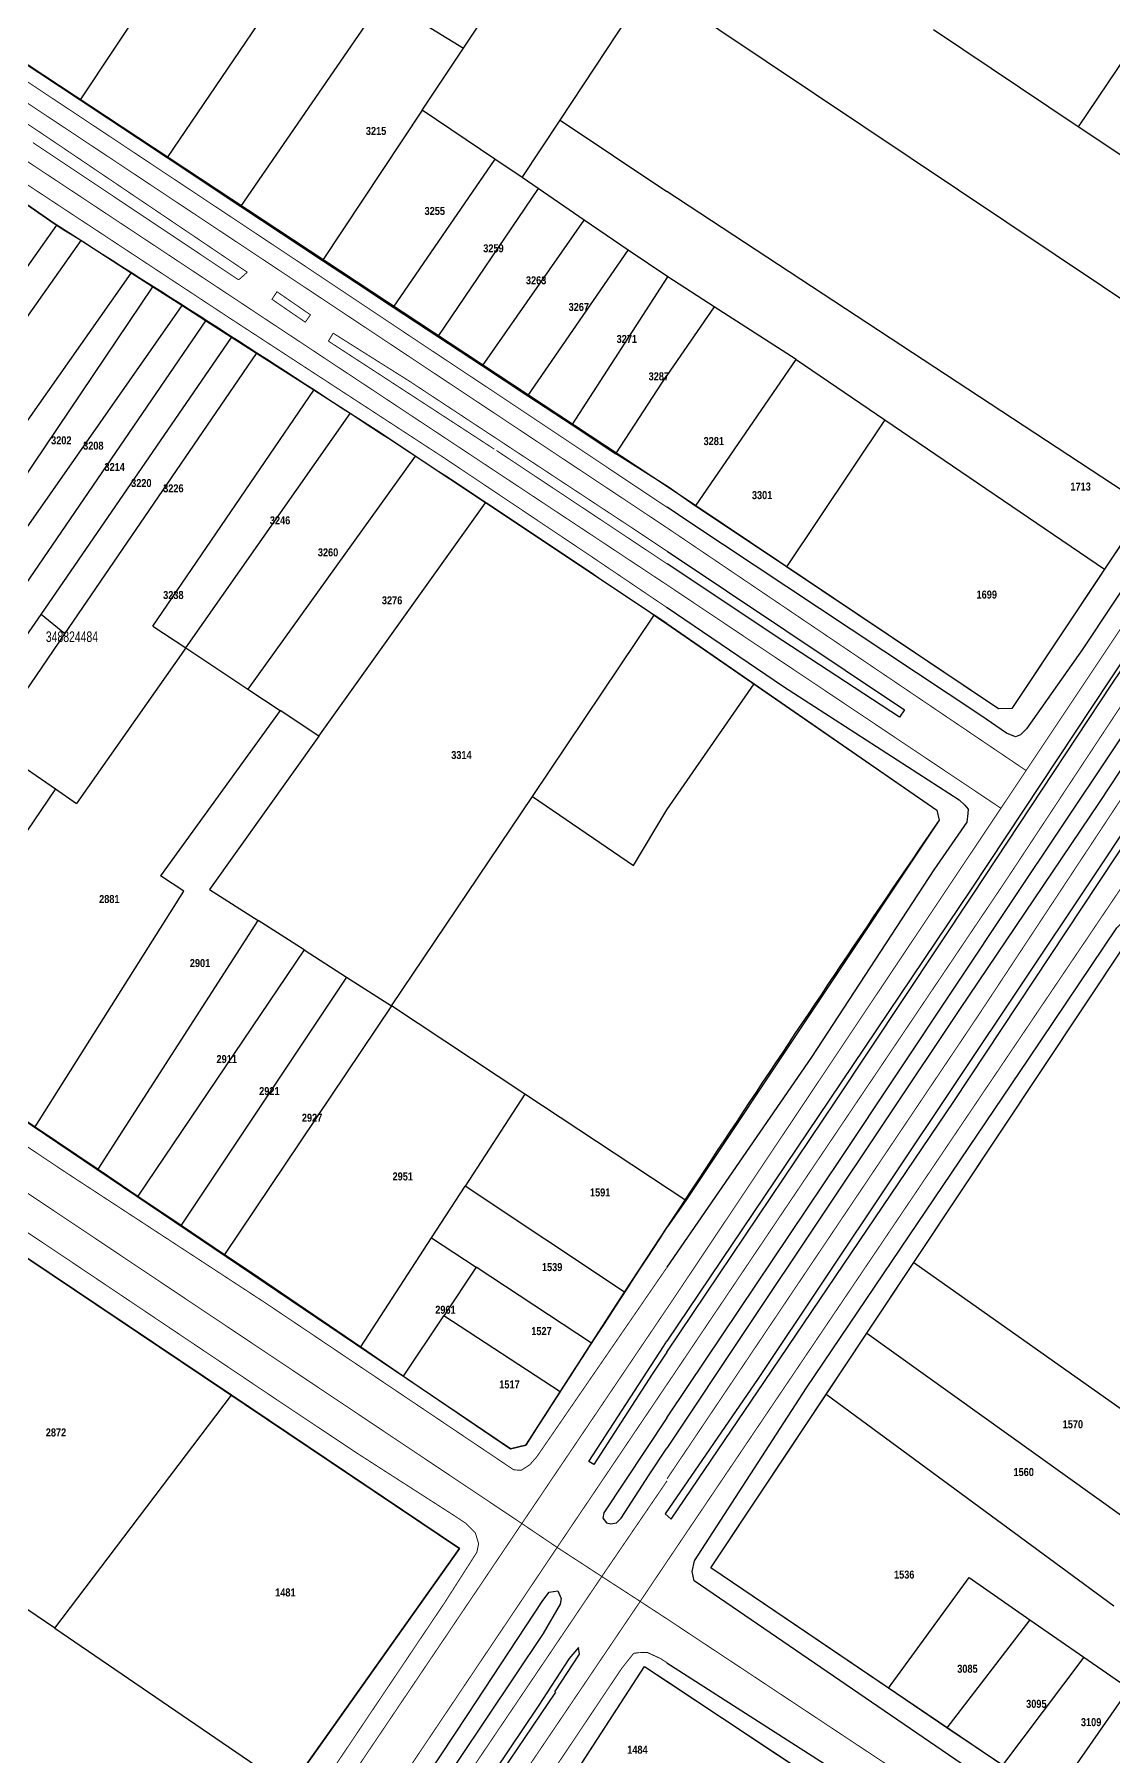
# Model space of a CAD drawing. Extents: x 203136 to 205923, y 4839890 to 4842982.
# Drawn here: x 204518.3 to 204720.6, y 4841120.4 to 4841443.3 of the extents above; entities that cross this region are included whole.
import ezdxf
from ezdxf.enums import TextEntityAlignment as Align

# ---------------------------------------------------------------- set-up
doc = ezdxf.new("R2010")
doc.units = 0
doc.header["$LTSCALE"] = 1.5
doc.header["$MEASUREMENT"] = 0
for name, color, linetype in [('CD_MALHA_LOTES', 40, 'CONTINUOUS'), ('CD_TXT_QUADRA', 7, 'CONTINUOUS'), ('RU-QUADRAS', 210, 'CONTINUOUS'), ('SV-EIXO-RUA-PAV', 20, 'CONTINUOUS'), ('SV-RUA-PAVIM-S-GUIA-C-GUIA', 7, 'CONTINUOUS'), ('Th_NmrPort', 1, 'CONTINUOUS')]:
    doc.layers.add(name, color=color, linetype=linetype)
doc.styles.add('ARIAL', font='ARIAL.TTF')
doc.styles.get("Standard").update_dxf_attribs({"font": 'swisscbo.ttf'})

msp = doc.modelspace()

# ---------------------------------------------------------------- linework, layer by layer
at = {"layer": 'CD_MALHA_LOTES', "linetype": 'Continuous'}
for p, q in [((204566.31, 4841490.42), (204526.86, 4841431.01)), ((204583.2, 4841479.28), (204543.18, 4841420.2)), ((204598.69, 4841440.7), (204611.48, 4841459.98)), ((204557, 4841411.05), (204583.71, 4841449.99)), ((204583.71, 4841449.99), (204598.69, 4841440.7)), ((204616.84, 4841427.25), (204633.69, 4841452.77)), ((204743.16, 4841379.53), (204636.9, 4841450.68)), ((204506.68, 4841444.38), (204526.86, 4841431.01)), ((204713.94, 4841425.98), (204686.82, 4841444.14)), ((204590.98, 4841429.07), (204598.69, 4841440.7)), ((204723.1, 4841439.61), (204713.94, 4841425.98)), ((204526.86, 4841431.01), (204543.18, 4841420.2)), ((204590.98, 4841429.07), (204572.3, 4841400.91)), ((204604.58, 4841419.91), (204590.98, 4841429.07)), ((204609.71, 4841416.45), (204616.84, 4841427.25)), ((204755.53, 4841398.12), (204713.94, 4841425.98)), ((204543.18, 4841420.2), (204557, 4841411.05)), ((204604.58, 4841419.91), (204585.52, 4841392.18)), ((204609.71, 4841416.45), (204604.58, 4841419.91)), ((204612.7, 4841414.43), (204593.92, 4841386.65)), ((204612.7, 4841414.43), (204609.71, 4841416.45)), ((204621.33, 4841408.49), (204612.7, 4841414.43)), ((204522.02, 4841407.82), (204517.06, 4841411.26)), ((204557, 4841411.05), (204572.3, 4841400.91)), ((204726.71, 4841354.81), (204636.86, 4841413.87)), ((204522.48, 4841407.53), (204522.02, 4841407.82)), ((204602.25, 4841381.17), (204621.33, 4841408.49)), ((204629.61, 4841402.87), (204621.33, 4841408.49)), ((204526.98, 4841404.64), (204487.01, 4841348.35)), ((204494.75, 4841368.42), (204522.48, 4841407.53)), ((204526.98, 4841404.64), (204522.48, 4841407.53)), ((204536.44, 4841398.56), (204526.98, 4841404.64)), ((204610.77, 4841375.56), (204629.61, 4841402.87)), ((204637.03, 4841397.84), (204629.61, 4841402.87)), ((204496.76, 4841342.11), (204536.44, 4841398.56)), ((204540.43, 4841395.99), (204536.44, 4841398.56)), ((204572.3, 4841400.91), (204578.63, 4841396.72)), ((204540.43, 4841395.99), (204501.9, 4841338.81)), ((204545.91, 4841392.48), (204540.43, 4841395.99)), ((204578.63, 4841396.72), (204585.52, 4841392.18)), ((204619.07, 4841370.1), (204637.03, 4841397.84)), ((204645.73, 4841392.23), (204637.03, 4841397.84)), ((204545.91, 4841392.48), (204506.38, 4841335.94)), ((204550.38, 4841389.61), (204545.91, 4841392.48)), ((204585.52, 4841392.18), (204593.92, 4841386.65)), ((204645.73, 4841392.23), (204636.86, 4841379.37)), ((204661.09, 4841382.33), (204645.73, 4841392.23)), ((204550.38, 4841389.61), (204511.43, 4841332.71)), ((204555.22, 4841386.5), (204550.38, 4841389.61)), ((204519.57, 4841334.56), (204555.22, 4841386.5)), ((204559.9, 4841383.49), (204555.22, 4841386.5)), ((204593.92, 4841386.65), (204602.25, 4841381.17)), ((204524.01, 4841330.9), (204559.9, 4841383.49)), ((204570.67, 4841376.58), (204559.9, 4841383.49)), ((204642.22, 4841354.86), (204661.09, 4841382.33)), ((204661.09, 4841382.33), (204677.7, 4841371.04)), ((204602.25, 4841381.17), (204610.77, 4841375.56)), ((204540.49, 4841332.38), (204570.67, 4841376.58)), ((204577.47, 4841372.21), (204570.67, 4841376.58)), ((204610.77, 4841375.56), (204619.07, 4841370.1)), ((204546.64, 4841328.3), (204577.47, 4841372.21)), ((204583.22, 4841368.52), (204577.47, 4841372.21)), ((204677.7, 4841371.04), (204659.28, 4841343.45)), ((204677.7, 4841371.04), (204718.88, 4841343.04)), ((204589.68, 4841364.23), (204583.22, 4841368.52)), ((204589.68, 4841364.23), (204558.3, 4841320.56)), ((204602.86, 4841355.49), (204589.68, 4841364.23)), ((204642.22, 4841354.86), (204637.11507, 4841358.383925)), ((204571.6, 4841311.74), (204602.86, 4841355.49)), ((204634.47, 4841334.41), (204602.86, 4841355.49)), ((204659.28, 4841343.45), (204642.22, 4841354.86)), ((204726.71, 4841354.81), (204718.88, 4841343.04)), ((204699.02, 4841316.86), (204659.28, 4841343.45)), ((204718.88, 4841343.04), (204701.51, 4841316.94)), ((204516.2, 4841329.65), (204519.57, 4841334.56)), ((204524.01, 4841330.9), (204519.57, 4841334.56)), ((204611.62, 4841300.42), (204634.47, 4841334.41)), ((204636.82, 4841332.84), (204634.47, 4841334.41)), ((204509.97, 4841310.33), (204524.01, 4841330.9)), ((204540.49, 4841332.38), (204546.64, 4841328.3)), ((204636.82, 4841332.84), (204653.22, 4841321.52)), ((204546.64, 4841328.3), (204526.17, 4841299.14)), ((204546.64, 4841328.3), (204558.3, 4841320.56)), ((204558.3, 4841320.56), (204564.35, 4841316.55)), ((204636.86, 4841297.9), (204653.22, 4841321.52)), ((204653.22, 4841321.52), (204687.47, 4841297.88)), ((204564.35, 4841316.55), (204541.95, 4841285.57)), ((204571.6, 4841311.74), (204564.35, 4841316.55)), ((204701.51, 4841316.94), (204699.02, 4841316.86)), ((204571.6, 4841311.74), (204551.08, 4841283)), ((204509.97, 4841310.33), (204522.23, 4841301.86)), ((204522.23, 4841301.86), (204491.54, 4841256.56)), ((204522.23, 4841301.86), (204526.17, 4841299.14)), ((204585.24, 4841261.18), (204611.62, 4841300.42)), ((204687.85, 4841295.99), (204640.37, 4841224.71)), ((204687.47, 4841297.88), (204687.85, 4841295.99)), ((204546.32, 4841282.66), (204541.95, 4841285.57)), ((204518.41, 4841238.47), (204546.32, 4841282.66)), ((204551.08, 4841283), (204560.24, 4841277.15)), ((204530.21, 4841230.53), (204560.24, 4841277.15)), ((204568.83, 4841271.66), (204560.24, 4841277.15)), ((204683.12, 4841213.03), (204722.8, 4841272.71)), ((204568.83, 4841271.66), (204537.65, 4841225.52)), ((204568.83, 4841271.66), (204576.78, 4841266.58)), ((204576.78, 4841266.58), (204545.81, 4841220.03)), ((204576.78, 4841266.58), (204585.24, 4841261.18)), ((204585.24, 4841261.18), (204553.9, 4841214.58)), ((204610.2, 4841244.6), (204585.24, 4841261.18)), ((204491.54, 4841256.56), (204518.41, 4841238.47)), ((204610.2, 4841244.6), (204599.01, 4841227.36)), ((204640.37, 4841224.71), (204610.2, 4841244.6)), ((204518.41, 4841238.47), (204530.21, 4841230.53)), ((204530.21, 4841230.53), (204537.65, 4841225.52)), ((204592.74, 4841217.71), (204599.01, 4841227.36)), ((204628.87, 4841207.47), (204599.01, 4841227.36)), ((204537.65, 4841225.52), (204545.81, 4841220.03)), ((204640.37, 4841224.71), (204636.987217, 4841219.871946)), ((204555.2, 4841188.16), (204508.46, 4841219.52)), ((204545.81, 4841220.03), (204553.9, 4841214.58)), ((204579.45, 4841197.22), (204592.74, 4841217.71)), ((204592.74, 4841217.71), (204601.11, 4841212.19)), ((204628.87, 4841207.47), (204636.987217, 4841219.871946)), ((204553.9, 4841214.58), (204558.7, 4841211.35)), ((204558.7, 4841211.35), (204579.45, 4841197.22)), ((204601.11, 4841212.19), (204595.04, 4841203.08)), ((204622.73, 4841197.95), (204601.11, 4841212.19)), ((204674.32, 4841199.79), (204683.12, 4841213.03)), ((204683.12, 4841213.03), (204747.42, 4841167.66)), ((204622.73, 4841197.95), (204628.87, 4841207.47)), ((204587.48, 4841191.75), (204595.04, 4841203.08)), ((204616.86, 4841188.83), (204595.04, 4841203.08)), ((204616.86, 4841188.83), (204622.73, 4841197.95)), ((204666.68, 4841188.3), (204674.32, 4841199.79)), ((204674.32, 4841199.79), (204729.04, 4841160.59)), ((204579.45, 4841197.22), (204587.48, 4841191.75)), ((204587.48, 4841191.75), (204607.5, 4841178.11)), ((204522.12, 4841144.5), (204555.2, 4841188.16)), ((204597.97, 4841159.46), (204555.2, 4841188.16)), ((204610.42, 4841178.84), (204616.86, 4841188.83)), ((204645.07, 4841155.79), (204666.68, 4841188.3)), ((204720.6, 4841148.65), (204666.68, 4841188.3)), ((204607.5, 4841178.11), (204610.42, 4841178.84)), ((204522.12, 4841144.5), (204482.7, 4841171.05)), ((204566.38, 4841114.84), (204597.97, 4841159.46)), ((204678.38, 4841133.24), (204645.07, 4841155.79)), ((204678.38, 4841133.24), (204693.48, 4841154)), ((204693.48, 4841154), (204704.88, 4841146.09)), ((204522.12, 4841144.5), (204566.13, 4841114.47)), ((204704.88, 4841146.09), (204689.3, 4841125.85)), ((204704.88, 4841146.09), (204714.97, 4841139.09)), ((204714.97, 4841139.09), (204699.72, 4841118.8)), ((204714.97, 4841139.09), (204723.47, 4841133.19)), ((204636.86, 4841134.6), (204667.95, 4841113.9)), ((204689.3, 4841125.85), (204678.38, 4841133.24)), ((204723.47, 4841133.19), (204709.07, 4841112.47)), ((204699.72, 4841118.8), (204689.3, 4841125.85))]:
    msp.add_line(p, q, dxfattribs=at)
for points in [[(204616.84, 4841427.25), (204636.86, 4841413.87)], [(204627.28, 4841364.69), (204636.86, 4841379.37)], [(204619.07, 4841370.1), (204627.28, 4841364.69)], [(204637.11507, 4841358.383925), (204627.28, 4841364.69)], [(204611.62, 4841300.42), (204630.57, 4841287.51), (204636.86, 4841297.9)], [(204619.96, 4841117.77), (204632.64, 4841137.33), (204636.86, 4841134.6)]]:
    msp.add_lwpolyline(points, dxfattribs=at)
at = {"layer": 'RU-QUADRAS', "color": 6, "linetype": 'Continuous'}
for points in [[(204445.7, 4841489.42, 0.0051653952), (204522.87, 4841605.43, 0.0022577806), (204777.94, 4841436.22), (204779.06, 4841433.48), (204701.51, 4841316.94), (204699.02, 4841316.86), (204637.12, 4841358.38), (204484.94, 4841458.78), (204524.4, 4841518.08), (204521.25, 4841520.21), (204481.77, 4841461.84), (204479.8, 4841462.12), (204446.24, 4841485.79)], [(204398.47, 4841317.95), (204438.61, 4841378.47), (204438.99, 4841378.22), (204477.59, 4841438.63), (204522.02, 4841407.82, -0.0082577783), (204636.86, 4841332.81), (204687.47, 4841297.88), (204687.85, 4841295.99, 0.0071821781), (204610.42, 4841178.84), (204607.5, 4841178.11), (204440.24, 4841291.08), (204465.89, 4841331.66), (204506.27, 4841304.91), (204508.79, 4841308.59), (204468.49, 4841336.14), (204479.84, 4841352.95), (204474.42, 4841356.43), (204433.97, 4841294.89)], [(204645.07, 4841155.79), (204722.8, 4841272.71), (204725.16, 4841273.53), (204983.22, 4841101.5), (204904.73, 4840983.21, 0.0055595323), (204769.2, 4841071.78)], [(204594.76, 4841078.9), (204632.64, 4841137.33), (204747.71, 4841061.09), (204729.8, 4841031.89), (204730.91, 4841031.1), (204749.44, 4841059.95), (204761.55, 4841052.25), (204726.17, 4840991.91, 0.007509289), (204638.62, 4841049.35), (204636.83, 4841051.04)]]:
    msp.add_lwpolyline(points, format="xyb", close=True, dxfattribs=at)
msp.add_lwpolyline([(204261.41, 4841211.61), (204301.36, 4841271.1), (204362.61, 4841230.57), (204355.51, 4841220.35), (204358.91, 4841217.81), (204405.27, 4841288.13), (204448.4, 4841259.08), (204401.05, 4841185.69), (204406.04, 4841182.39), (204453.37, 4841256.54), (204597.97, 4841159.46), (204566.13, 4841114.47), (204517.24, 4841039.25), (204337.87, 4841161.15), (204366.74, 4841206.49), (204362.9, 4841210.01), (204330.79, 4841165.53), (204304.96, 4841182.23), (204334.43, 4841229.52), (204330.76, 4841232.03), (204327.6, 4841227.54), (204326, 4841228.6), (204298.83, 4841185.82)], close=True, dxfattribs=at)
at = {"layer": 'SV-EIXO-RUA-PAV', "const_width": 0.18}
for points in [[(204636.86, 4841204.43), (204699.45, 4841298.22), (204704.17, 4841305.29), (204745.53, 4841367.36), (204793.01, 4841439.46), (204884.46, 4841576.03), (204918.82, 4841626.89), (204956.25, 4841683.7), (204996.56, 4841744.09), (205048.95, 4841822.51), (205118.53, 4841926.78), (205163.41, 4841993.28), (205248.14, 4842119.64), (205255.11, 4842132.04), (205261.221997, 4842142.89664)], [(205272.133001, 4842126.503169), (205267.05, 4842118.48), (204899.04, 4841566.14), (204880.01, 4841537.06), (204844.13, 4841481.85), (204808.44, 4841429.6), (204781.62, 4841388.98), (204743.37, 4841332.39), (204695.26, 4841259.44), (204636.86, 4841172.49)], [(205276.595587, 4842116.253883), (205273.08, 4842110.77), (205266.28, 4842100.32), (205184.58, 4841977.59), (205139.49, 4841909.86), (205092.47, 4841839.22), (205050.71, 4841776.49), (204999.21, 4841699.15), (204906.75, 4841561.15), (204883.68, 4841526.38), (204855.81, 4841484.01), (204815.89, 4841424.13), (204793.84, 4841391.05), (204727.29, 4841291.39), (204721.96, 4841283.23), (204636.8618, 4841156.9988)], [(203713.195594, 4841762.099), (203718.6708, 4841758.4484), (203819.801783, 4841691.0189), (203924.608837, 4841621.1384), (203982.867673, 4841582.775028), (204024.317884, 4841554.89701), (204047.25663, 4841539.716778), (204184.483112, 4841447.8663), (204230.965896, 4841416.8737), (204316.37469, 4841359.9271), (204340.8024, 4841343.6398), (204391.414581, 4841309.998544), (204408.223744, 4841298.6864), (204430.382008, 4841283.9123), (204456.732906, 4841266.3427), (204609.65364, 4841164.120225), (204616.269943, 4841159.644491), (204624.637621, 4841154.19577), (204631.837716, 4841149.525438), (204636.861682, 4841146.2412)]]:
    msp.add_lwpolyline(points, dxfattribs=at)
at = {"layer": 'SV-EIXO-RUA-PAV', "const_width": 0.18, "flags": 128}
for points in [[(204636.8624, 4841190.2088), (204700.39, 4841284.68), (204735.48, 4841337.91), (204769.79, 4841389.38), (204801.73, 4841437.09), (204836.04, 4841488.95), (204870.74, 4841541), (204891.55, 4841571.07), (204976.4, 4841698.8)], [(204434.9157, 4841484.927), (204479.827259, 4841455.0971), (204636.865234, 4841350.7936)], [(204429.9722, 4841477.5057), (204479.893681, 4841444.035667), (204636.865048, 4841340.0891)], [(204636.86, 4841350.216), (204636.865224, 4841350.212513)], [(204636.865234, 4841350.7936), (204704.17, 4841305.29)], [(204636.86, 4841339.8958), (204636.865045, 4841339.892441)], [(204636.865048, 4841340.0891), (204699.45, 4841298.22)], [(204636.8626, 4841204.4578), (204609.65364, 4841164.120225), (204532.334515, 4841049.3518)], [(204636.8624, 4841190.2088), (204616.269943, 4841159.644491), (204542.272685, 4841049.3516)], [(204636.8621, 4841172.1075), (204624.637621, 4841154.19577), (204553.930548, 4841049.3514)], [(204636.862138, 4841172.494709), (204636.86, 4841172.4915)], [(204564.1816, 4841049.3512), (204585.2264, 4841080.5209), (204631.837716, 4841149.525438), (204636.8618, 4841156.9988)], [(204782.19, 4841049.35), (204768.279784, 4841058.846792), (204753.27, 4841069.13), (204636.861682, 4841146.2412)]]:
    msp.add_lwpolyline(points, dxfattribs=at)
at = {"layer": 'SV-RUA-PAVIM-S-GUIA-C-GUIA', "linetype": 'Continuous'}
for points in [[(204636.86, 4841196.27), (204668.49, 4841243.39), (204694.13, 4841281.9), (204720.26, 4841321.5), (204750.27, 4841366.07), (204775.77, 4841404.1), (204803.55, 4841445.66), (204828.07, 4841482.69), (204855.89, 4841524.01), (204870.6, 4841546.32), (204880.27, 4841560.76), (204879.31, 4841561.42), (204875.49, 4841555.54), (204861.69, 4841534.69), (204850.21, 4841517.74), (204825.17, 4841479.83), (204800.62, 4841443.13), (204778.15, 4841409.7), (204752.49, 4841371.21), (204719.89, 4841322.28), (204693.85, 4841283.03), (204667.24, 4841243.47), (204636.86, 4841198.28)], [(204636.49, 4841165.95), (204637.64, 4841164.95), (204655.14, 4841190.77), (204690.63, 4841243.22), (204717.65, 4841284.09), (204755.31, 4841340.88), (204781.22, 4841379.53), (204811.15, 4841424.45), (204846.68, 4841477.03), (204874.76, 4841518.99), (204896.6, 4841551.5), (204895.61, 4841552.24), (204872.78, 4841517.94), (204837.24, 4841464.78), (204811.85, 4841427.18), (204777.64, 4841376.96), (204749.99, 4841335.37), (204716.01, 4841284.26), (204653.95, 4841191.29), (204636.49, 4841165.95)], [(204750.77, 4841349.23), (204717.86, 4841299.31), (204691.72, 4841260.49), (204652.03, 4841201.09), (204636.86, 4841178.27)], [(204636.86, 4841183.91), (204640.91, 4841189.97), (204669.34, 4841232.34), (204701.65, 4841280.92), (204729.53, 4841322.72)], [(204636.86, 4841196.27), (204634.07, 4841192.11), (204623.13, 4841175.22), (204622.2, 4841175.77), (204636.23, 4841197.34), (204636.86, 4841198.28)], [(204636.86, 4841183.91), (204625, 4841166.14), (204624.84, 4841165.12), (204625.5, 4841164.28), (204626.34, 4841164.05), (204627.39, 4841164.28), (204628.29, 4841165.14), (204633.53, 4841173.25), (204636.86, 4841178.26)], [(204546.79, 4841049.35), (204574.19, 4841089.93), (204599.39, 4841128.11), (204613.56, 4841149.69), (204614.75, 4841151.24), (204616.38, 4841151.5), (204617.03, 4841150.09), (204616.83, 4841149), (204613.64, 4841143.51), (204587.2, 4841104.02), (204561.82, 4841066.69), (204550.300833, 4841049.350208)], [(204615.83, 4841132.54), (204620.45, 4841139.65), (204620.3, 4841140.89), (204618.54, 4841138.8), (204612.71, 4841129.91), (204583.05, 4841085.69), (204558.82, 4841049.351346)], [(204560.31, 4841049.351321), (204562.3, 4841052.41), (204584.4, 4841085.76), (204616, 4841132.48)]]:
    msp.add_lwpolyline(points, dxfattribs=at)
at = {"layer": 'SV-RUA-PAVIM-S-GUIA-C-GUIA'}
for points in [[(204636.87, 4841535.09), (204654.93, 4841523.05), (204697.7, 4841494.94), (204730.09, 4841473.54), (204771.25, 4841445.76), (204782.88, 4841438.62), (204784.51, 4841436.98), (204785.15, 4841435.45), (204785.19, 4841433.67), (204783.96, 4841431.83), (204759.84, 4841395.97), (204738.58, 4841363.86), (204714.68, 4841327.93), (204704.22, 4841313.09), (204703.15, 4841311.97), (204702.2, 4841311.63), (204700.5, 4841312.31), (204695.67, 4841315.61), (204641.17, 4841351.77), (204636.87, 4841354.64)], [(204636.87, 4841346.41), (204681.37, 4841316.68), (204680.44, 4841315.31), (204658.6, 4841329.61), (204636.87, 4841344.05)], [(204636.87, 4841335.83), (204658.7, 4841321.06), (204691.62, 4841299.81), (204692.69, 4841298.81), (204693.3, 4841298.02), (204693.23, 4841297.23), (204693.06, 4841295.62), (204686.87, 4841286.68), (204663.93, 4841251.55), (204636.86, 4841212.16)], [(204636.86, 4841335.83), (204636.87, 4841335.83)], [(204795.53, 4841049.35), (204735.6, 4841089.4), (204716.96, 4841102.05), (204641.94, 4841153.38), (204641.6, 4841155.12), (204642.03, 4841157.11), (204663, 4841189.59), (204704.6, 4841251.21), (204721.15, 4841275.78), (204722.57, 4841277.09), (204723.92, 4841277.61), (204726.07, 4841276.84), (204756.44, 4841255.84), (204802.46, 4841225.47), (204864.36, 4841184.31), (204891.68, 4841166.34), (204931.62, 4841139.52), (204974.1, 4841111.3), (204983.8, 4841104.8), (204984.98, 4841103.45), (204985.44, 4841102.11), (204985.38, 4841100.66), (204978.75, 4841091.08), (204951.02, 4841049.35)], [(204636.86, 4841138.03), (204668.73, 4841117.59), (204696.4, 4841098.92), (204736.23, 4841072.62), (204748.54284, 4841064.4456), (204751.522607, 4841062.620493)]]:
    msp.add_lwpolyline(points, dxfattribs=at)
at = {"layer": 'SV-RUA-PAVIM-S-GUIA-C-GUIA', "linetype": 'Continuous', "const_width": 0.18, "flags": 128}
for points in [[(204636.865301, 4841354.643135), (204605.15, 4841375.8), (204588.22, 4841387.04), (204567.8, 4841400.67), (204485.188211, 4841455.528658)], [(204478.604924, 4841440.9097), (204509.3, 4841420.17), (204554.74, 4841390.21)], [(204554.74, 4841390.21), (204595.12, 4841363.88), (204622.15, 4841345.78), (204636.864974, 4841335.833397)], [(204636.865117, 4841344.053244), (204604.9, 4841365.29)], [(204608.16, 4841174.17), (204561.66, 4841205.43), (204523.61, 4841230.31), (204462.72, 4841271.12)], [(204454.251475, 4841260.513761), (204486.32, 4841239.16), (204523.15, 4841214.57), (204564.68, 4841186.69), (204578.85, 4841177.25)], [(204636.86, 4841212.15), (204612.47, 4841176.65), (204611.12, 4841175.12), (204609.57, 4841174.13), (204608.16, 4841174.17)], [(204565.98, 4841105.78), (204595.28, 4841149.43), (204601.22, 4841158.73), (204601.55, 4841160.36), (204600.94, 4841162.36), (204599.12, 4841164.18), (204596.94, 4841165.63), (204578.85, 4841177.25)], [(204636.86, 4841138.03), (204635.68, 4841138.79), (204633.2, 4841139.94), (204631.56, 4841139.91), (204630.61, 4841139.78), (204628.39, 4841136.99), (204610.5, 4841110.27), (204591.09, 4841081.1), (204591.04, 4841079.38), (204593.28, 4841077.63)]]:
    msp.add_lwpolyline(points, dxfattribs=at)
at = {"layer": 'SV-RUA-PAVIM-S-GUIA-C-GUIA', "const_width": 0.18}
for points in [[(204479.97, 4841451), (204519.48, 4841424.85)], [(204519.48, 4841424.85), (204558.19, 4841398.71)], [(204556.57, 4841397.28), (204518.01, 4841423.01)], [(204558.19, 4841398.71), (204556.57, 4841397.28)], [(204573.39, 4841385.8), (204574.29, 4841387.28)], [(204604.49, 4841365.54), (204573.39, 4841385.8)], [(204574.29, 4841387.28), (204588.55, 4841378.3)], [(204588.55, 4841378.3), (204631.04, 4841350.3)], [(204631.04, 4841350.3), (204636.865158, 4841346.413231)]]:
    msp.add_lwpolyline(points, dxfattribs=at)
at = {"layer": 'SV-RUA-PAVIM-S-GUIA-C-GUIA', "linetype": 'Continuous', "const_width": 0.18, "flags": 128}
msp.add_lwpolyline([(204570.03, 4841390.72), (204563.76, 4841395.05), (204562.81, 4841393.64), (204569.06, 4841389.34)], close=True, dxfattribs=at)

# ---------------------------------------------------------------- texts
at = {"layer": 'CD_TXT_QUADRA', "linetype": 'Continuous', "style": 'ARIAL', "width": 0.7}
msp.add_text('348824484', height=2, dxfattribs=at).set_placement((204520.43, 4841329.38))
at = {"layer": 'Th_NmrPort', "color": 1}
for s, p in [('3215', (204580.418554, 4841425.197271)), ('3255', (204591.418554, 4841410.197271)), ('3259', (204602.418554, 4841403.197271)), ('3263', (204610.418554, 4841397.197271)), ('3267', (204618.418554, 4841392.197271)), ('3271', (204627.418554, 4841386.197271)), ('3287', (204633.418554, 4841379.197271)), ('3202', (204521.418554, 4841367.197271)), ('3208', (204527.418554, 4841366.197271)), ('3281', (204643.718554, 4841367.057271)), ('3214', (204531.418554, 4841362.197271)), ('3220', (204536.418554, 4841359.197271)), ('1713', (204712.478554, 4841358.527271)), ('3226', (204542.418554, 4841358.197271)), ('3301', (204652.778554, 4841356.927271)), ('3246', (204562.418554, 4841352.197271)), ('3260', (204571.418554, 4841346.197271)), ('3238', (204542.418554, 4841338.197271)), ('3276', (204583.418554, 4841337.197271)), ('1699', (204694.888554, 4841338.277271)), ('3314', (204596.418554, 4841308.197271)), ('2881', (204530.418554, 4841281.197271)), ('2901', (204547.418554, 4841269.197271)), ('2911', (204552.418554, 4841251.197271)), ('2921', (204560.418554, 4841245.197271)), ('2927', (204568.418554, 4841240.197271)), ('2951', (204585.418554, 4841229.197271)), ('1591', (204622.418554, 4841226.197271)), ('1539', (204613.418554, 4841212.197271)), ('2961', (204593.418554, 4841204.197271)), ('1527', (204611.418554, 4841200.197271)), ('1517', (204605.418554, 4841190.197271)), ('2872', (204520.418554, 4841181.197271)), ('1570', (204711.028554, 4841182.737271)), ('1560', (204701.808554, 4841173.777271)), ('1536', (204679.418554, 4841154.547271)), ('1481', (204563.418554, 4841151.197271)), ('3085', (204691.268554, 4841136.897271)), ('3095', (204704.178554, 4841130.317271)), ('3109', (204714.448554, 4841126.887271)), ('1484', (204629.408554, 4841121.717271))]:
    msp.add_text(s, height=1.5, dxfattribs=at).set_placement(p, align=Align.MIDDLE_LEFT)

doc.saveas('drawing.dxf')
